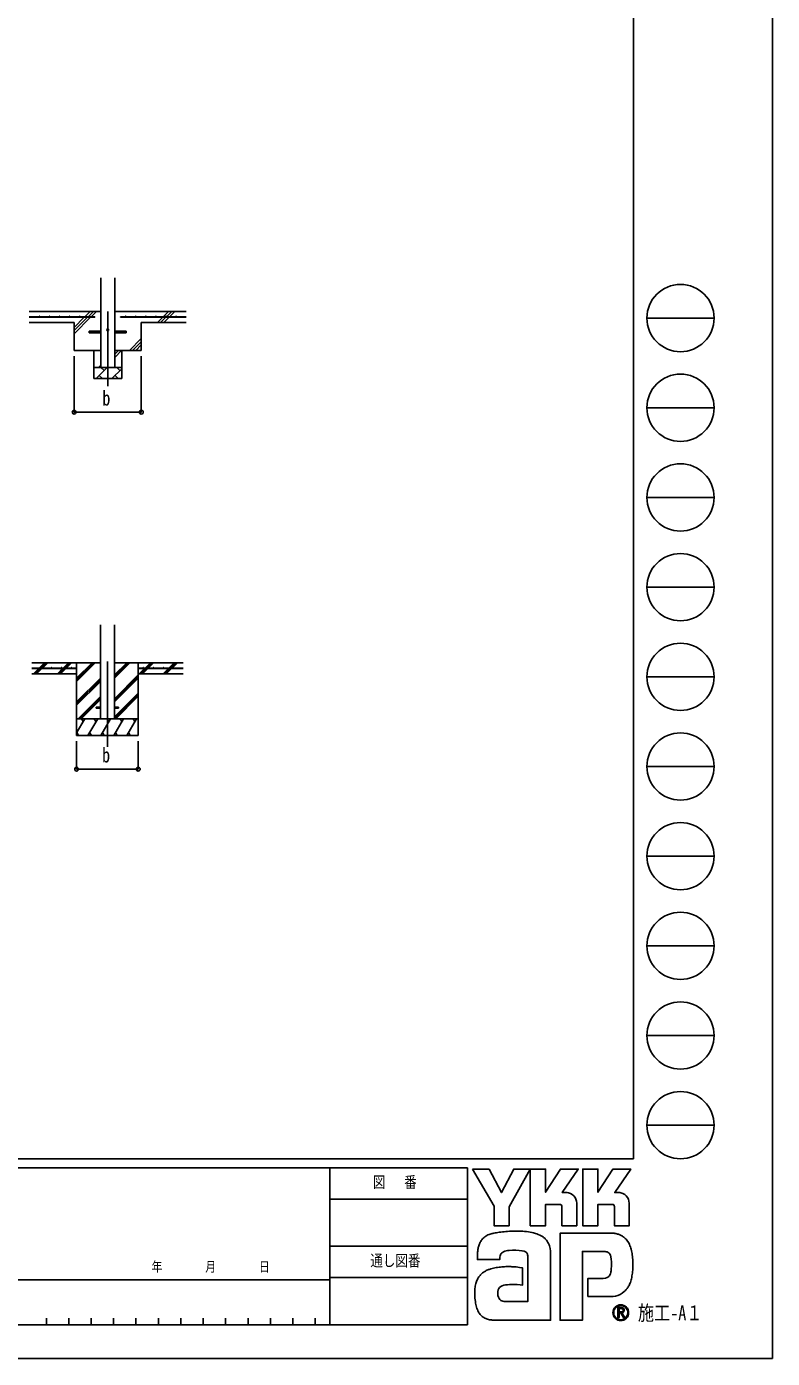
# Model space of a CAD drawing. Units: millimetres, scale not verified. Extents: x -16820 to 16820, y -11880 to 11880.
# Drawn here: x 10164 to 16820, y -11880 to 0 of the extents above; entities that cross this region are included whole.
import ezdxf
from ezdxf.enums import TextEntityAlignment as Align

# ---------------------------------------------------------------- set-up
doc = ezdxf.new("R2010")
doc.units = ezdxf.units.MM
doc.header["$LTSCALE"] = 50
for name, color, linetype in [('0-3_YKK_12', 2, 'Continuous'), ('0-4_YKK_13', 4, 'Continuous'), ('0-5_YKK_A1', 4, 'Continuous'), ('0-6_YKK_D', 6, 'Continuous'), ('0-7_YKK_ZWAK', 7, 'Continuous')]:
    doc.layers.add(name, color=color, linetype=linetype)
doc.styles.add('ＭＳ ゴシック', font='')
doc.styles.get('ＭＳ ゴシック').set_extended_font_data('MS Gothic')

msp = doc.modelspace()

# ---------------------------------------------------------------- linework, layer by layer
at = {"layer": '0-3_YKK_12'}
for p, q in [((10887.69, -2539.85), (10887.69, -3205.8)), ((10885.19, -5664.79), (10885.19, -6423.99))]:
    msp.add_line(p, q, dxfattribs=at)
at = {"layer": '0-4_YKK_13'}
for p, q in [((10722.69, -2716.85), (10825.19, -2716.85)), ((10722.69, -2732.85), (10722.69, -2716.85)), ((10950.19, -2716.85), (11052.69, -2716.85)), ((11052.69, -2716.85), (11052.69, -2732.85)), ((10722.69, -2732.85), (10825.19, -2732.85)), ((10950.19, -2732.85), (11052.69, -2732.85)), ((10785.19, -6069.5), (10785.19, -6078.5)), ((10785.19, -6069.5), (10822.69, -6069.5)), ((10785.19, -6078.5), (10822.69, -6078.5)), ((10947.69, -6069.5), (10985.19, -6069.5)), ((10947.69, -6078.5), (10985.19, -6078.5)), ((10985.19, -6069.5), (10985.19, -6078.5))]:
    msp.add_line(p, q, dxfattribs=at)
msp.add_circle((10887.69, -2704.85), 8, dxfattribs=at)
at = {"layer": '0-5_YKK_A1'}
for p, q in [((10825.19, -3039.85), (10825.19, -2239.85)), ((10950.19, -2239.85), (10950.19, -3039.85)), ((10825.19, -2539.85), (10187.69, -2539.85)), ((10772.69, -2587.35), (10187.69, -2587.35)), ((10772.69, -2592.35), (10187.69, -2592.35)), ((10587.69, -2739.85), (10735.19, -2592.35)), ((10587.69, -2683.28), (10678.62, -2592.35)), ((10587.69, -2711.57), (10706.9, -2592.35)), ((10683.62, -2587.35), (10731.12, -2539.85)), ((10711.9, -2587.35), (10759.4, -2539.85)), ((10740.19, -2587.35), (10787.69, -2539.85)), ((10772.69, -2587.35), (10772.69, -2592.35)), ((11587.69, -2539.85), (10950.19, -2539.85)), ((11002.69, -2587.35), (11587.69, -2587.35)), ((11002.69, -2587.35), (11002.69, -2592.35)), ((11002.69, -2592.35), (11587.69, -2592.35)), ((11331.12, -2639.85), (11378.62, -2592.35)), ((11359.4, -2639.85), (11406.9, -2592.35)), ((11383.62, -2587.35), (11431.12, -2539.85)), ((11387.69, -2639.85), (11435.19, -2592.35)), ((11411.9, -2587.35), (11459.4, -2539.85)), ((11440.19, -2587.35), (11487.69, -2539.85)), ((10587.69, -2639.85), (10187.69, -2639.85)), ((10587.69, -2639.85), (10587.69, -2889.85)), ((11187.69, -2639.85), (11187.69, -2889.85)), ((11187.69, -2639.85), (11587.69, -2639.85)), ((11081.12, -2889.85), (11187.69, -2783.28)), ((11109.4, -2889.85), (11187.69, -2811.57)), ((11137.69, -2889.85), (11187.69, -2839.85)), ((10825.19, -2889.85), (10587.69, -2889.85)), ((10762.69, -2889.85), (10762.69, -3139.85)), ((10950.19, -2951.52), (11011.86, -2889.85)), ((10950.19, -2923.24), (10983.57, -2889.85)), ((11187.69, -2889.85), (10950.19, -2889.85)), ((11012.69, -2889.85), (11012.69, -3139.85)), ((11012.69, -3039.85), (10762.69, -3039.85)), ((10783.42, -3139.85), (10883.42, -3039.85)), ((10805.29, -3039.85), (10825.19, -3019.95)), ((10854.87, -3068.41), (10826.32, -3039.85)), ((10924.85, -3139.85), (11012.69, -3052.01)), ((10996.29, -3068.41), (10967.74, -3039.85)), ((11012.69, -3139.85), (10762.69, -3139.85)), ((10811.98, -3111.3), (10840.53, -3139.85)), ((10953.4, -3111.3), (10981.95, -3139.85)), ((10822.69, -5337.64), (10822.69, -6174)), ((10947.69, -5337.64), (10947.69, -6174)), ((10822.69, -5674), (10210.19, -5674)), ((10277.02, -5721.5), (10324.52, -5674)), ((10296.02, -5716.64), (10338.66, -5674)), ((10305.31, -5721.5), (10352.81, -5674)), ((10489.15, -5721.5), (10536.65, -5674)), ((10503.3, -5721.5), (10550.8, -5674)), ((10517.44, -5721.5), (10564.94, -5674)), ((10610.19, -5674), (10610.19, -6323.99)), ((10610.19, -5840.88), (10777.07, -5674)), ((10610.19, -5826.73), (10762.93, -5674)), ((10610.19, -5812.59), (10748.79, -5674)), ((10947.69, -5811.74), (11085.44, -5674)), ((10947.69, -5797.6), (11071.3, -5674)), ((10947.69, -5783.46), (11057.15, -5674)), ((10947.69, -5674), (11560.19, -5674)), ((11160.19, -5674), (11160.19, -6323.99)), ((11221.79, -5721.5), (11269.29, -5674)), ((11235.93, -5721.5), (11283.43, -5674)), ((11250.07, -5721.5), (11297.57, -5674)), ((11433.92, -5721.5), (11481.42, -5674)), ((11448.06, -5721.5), (11495.56, -5674)), ((11462.2, -5721.5), (11509.7, -5674)), ((10610.19, -5721.5), (10210.19, -5721.5)), ((10610.19, -5726.5), (10210.19, -5726.5)), ((10610.19, -5774), (10210.19, -5774)), ((10224.52, -5774), (10272.02, -5726.5)), ((10238.66, -5774), (10286.16, -5726.5)), ((10252.81, -5774), (10300.31, -5726.5)), ((10291.16, -5721.5), (10292.83, -5719.83)), ((10438.06, -5772.59), (10484.15, -5726.5)), ((10450.79, -5774), (10498.3, -5726.5)), ((10464.94, -5774), (10512.44, -5726.5)), ((10610.19, -5721.5), (10610.19, -5726.5)), ((10610.19, -6024.72), (10822.69, -5812.22)), ((10947.69, -5995.59), (11160.19, -5783.09)), ((10947.69, -6009.73), (11160.19, -5797.23)), ((10947.69, -6023.87), (11160.19, -5811.38)), ((11160.19, -5721.5), (11560.19, -5721.5)), ((11160.19, -5721.5), (11160.19, -5726.5)), ((11160.19, -5726.5), (11560.19, -5726.5)), ((11160.19, -5774), (11560.19, -5774)), ((11169.28, -5774), (11216.79, -5726.5)), ((11183.43, -5774), (11230.93, -5726.5)), ((11197.57, -5774), (11245.07, -5726.5)), ((11381.42, -5774), (11428.92, -5726.5)), ((11395.56, -5774), (11443.06, -5726.5)), ((11409.7, -5774), (11457.2, -5726.5)), ((10610.19, -6038.86), (10822.69, -5826.37)), ((10610.19, -6053.01), (10822.69, -5840.51)), ((10623.05, -6174), (10822.69, -5974.36)), ((10637.19, -6174), (10822.69, -5988.5)), ((10651.33, -6174), (10822.69, -6002.64)), ((10947.69, -6157.72), (11160.19, -5945.22)), ((10947.69, -6171.86), (11160.19, -5959.36)), ((10959.7, -6174), (11160.19, -5973.51)), ((10610.19, -6299.45), (10682.62, -6173.99)), ((11160.19, -6174), (10610.19, -6174)), ((10667.62, -6199.98), (10652.61, -6174)), ((10711.48, -6323.99), (10798.09, -6173.99)), ((10783.09, -6199.98), (10768.09, -6173.99)), ((10826.95, -6323.99), (10913.56, -6173.99)), ((10898.56, -6199.98), (10883.55, -6174)), ((10942.42, -6323.99), (11029.03, -6174)), ((11014.03, -6199.98), (10999.03, -6173.99)), ((11057.89, -6323.99), (11144.5, -6174)), ((11129.5, -6199.98), (11114.5, -6173.99)), ((10610.19, -6323.99), (11160.19, -6323.99)), ((10611.01, -6298.01), (10626.01, -6323.99)), ((10726.48, -6298.02), (10741.48, -6323.99)), ((10841.95, -6298.02), (10856.95, -6323.99)), ((10957.42, -6298.01), (10972.42, -6323.99)), ((11072.89, -6298.02), (11087.89, -6323.99))]:
    msp.add_line(p, q, dxfattribs=at)
for centre in [(10277.69, -2584.85), (10367.69, -2584.85), (10457.69, -2584.85), (10547.69, -2584.85), (10637.69, -2584.85), (10727.69, -2584.85), (11047.69, -2584.85), (11137.69, -2584.85), (11227.69, -2584.85), (11317.69, -2584.85), (11407.69, -2584.85), (11497.69, -2584.85), (10295.19, -5719), (10385.19, -5719), (10475.19, -5719), (10565.19, -5719), (11205.19, -5719), (11295.19, -5719), (11385.19, -5719), (11475.19, -5719)]:
    msp.add_circle(centre, 2.5, dxfattribs=at)
at = {"layer": '0-6_YKK_D'}
for p, q in [((10587.69, -2939.85), (10587.69, -3440.85)), ((11187.69, -2939.85), (11187.69, -3440.85)), ((10587.69, -3439.85), (11187.69, -3439.85)), ((10610.19, -6373.99), (10610.19, -6624.99)), ((11160.19, -6373.99), (11160.19, -6624.99)), ((10610.19, -6623.99), (11160.19, -6623.99))]:
    msp.add_line(p, q, dxfattribs=at)
for centre in [(10587.69, -3439.85), (11187.69, -3439.85), (10610.19, -6623.99), (11160.19, -6623.99)]:
    msp.add_circle(centre, 17, dxfattribs=at)
at = {"layer": '0-7_YKK_ZWAK'}
for p, q in [((15580.08, 11100), (15580.08, -10100)), ((15700.08, -2600), (16300.08, -2600)), ((15700.08, -3400), (16300.08, -3400)), ((15700.08, -4200), (16300.08, -4200)), ((15700.08, -5000), (16300.08, -5000)), ((15700.08, -5800), (16300.08, -5800)), ((15700.08, -6600), (16300.08, -6600)), ((15700.08, -7400), (16300.08, -7400)), ((15700.08, -8200), (16300.08, -8200)), ((15700.08, -9000), (16300.08, -9000)), ((15700.08, -9800), (16300.08, -9800)), ((15580.08, -10100), (-15619.92, -10100)), ((12870.08, -10180), (8740.08, -10180)), ((12870.08, -10180), (12870.08, -11580)), ((14100.08, -10180), (12870.08, -10180)), ((14100.08, -10180), (14100.08, -11580)), ((12870.08, -10460), (14100.08, -10460)), ((12870.08, -10880), (14100.08, -10880)), ((14100.08, -11160), (12870.08, -11160)), ((8740.08, -11180), (12870.08, -11180)), ((10340.08, -11520), (10340.08, -11580)), ((10540.08, -11520), (10540.08, -11580)), ((10740.08, -11520), (10740.08, -11580)), ((10940.08, -11520), (10940.08, -11580)), ((11140.08, -11520), (11140.08, -11580)), ((11340.08, -11520), (11340.08, -11580)), ((11540.08, -11520), (11540.08, -11580)), ((11740.08, -11520), (11740.08, -11580)), ((11940.08, -11520), (11940.08, -11580)), ((12140.08, -11520), (12140.08, -11580)), ((12340.08, -11520), (12340.08, -11580)), ((12540.08, -11520), (12540.08, -11580)), ((12740.08, -11520), (12740.08, -11580)), ((15516.66, -11422.88), (15516.66, -11422.88)), ((8740.08, -11580), (12870.08, -11580)), ((12870.08, -11580), (14100.08, -11580)), ((15466.69, -11535.92), (15466.69, -11535.92))]:
    msp.add_line(p, q, dxfattribs=at)
for points in [[(-16820, -11880), (16820, -11880), (16820, 11880), (-16820, 11880)], [(14144.08, -10192), (14291.32, -10192), (14401.89, -10400.4), (14512.16, -10192), (14659.51, -10192), (14470.69, -10527.96), (14470.69, -10696.54), (14336.39, -10696.54), (14336.39, -10523.43)]]:
    msp.add_lwpolyline(points, close=True, dxfattribs=at)
for points in [[(14922.19, -10506.44), (14795.08, -10506.44), (14795.08, -10696.39), (14659.66, -10696.39), (14659.66, -10192), (14795.08, -10192), (14795.08, -10398.34), (14928.28, -10192), (15087.35, -10192), (14944.64, -10400.85), (14949.7, -10400.85), (14955.28, -10400.85), (14961.01, -10400.85), (14966.53, -10400.85), (14971.46, -10400.85), (14975.44, -10400.85), (14978.1, -10400.85), (14979.07, -10400.85)], [(15390.05, -10506.44), (15263.08, -10506.44), (15263.08, -10696.54), (15127.58, -10696.54), (15127.58, -10192), (15263.08, -10192), (15263.08, -10398.34), (15396.13, -10192), (15555.21, -10192), (15412.49, -10400.85), (15417.6, -10400.85), (15423.21, -10400.85), (15428.95, -10400.85), (15434.45, -10400.85), (15439.37, -10400.85), (15443.32, -10400.85), (15445.97, -10400.85), (15446.93, -10400.85)], [(15018.02, -10408.85), (15034.2, -10418.09), (15047.89, -10430.13), (15058.9, -10444.47), (15067.02, -10460.6), (15072.04, -10477.99), (15073.77, -10496.14), (15073.77, -10696.87), (14941.64, -10696.87), (14941.64, -10525.64)], [(15485.93, -10408.85), (15502.15, -10418.09), (15515.9, -10430.13), (15526.96, -10444.47), (15535.13, -10460.6), (15540.19, -10477.99), (15541.92, -10496.14), (15541.92, -10696.54), (15409.5, -10696.54), (15409.5, -10525.64)], [(15315.48, -10926.03), (15124.78, -10926.03), (15124.78, -11540), (14924.92, -11540), (14924.92, -10763.17), (15389.41, -10763.17)], [(14419.18, -10929.25), (14409.89, -10934.48), (14402.64, -10940.87), (14397.15, -10948.33), (14393.17, -10956.78), (14390.42, -10966.12), (14388.64, -10976.28), (14387.56, -10987.16), (14386.92, -10998.67), (14186.98, -10999.16), (14187.56, -10971.81), (14188.67, -10941.09)], [(14830.83, -10876.66), (14836.51, -10899.61), (14839.72, -10924.17), (14840.74, -10950.34), (14840.74, -11540), (14358.21, -11540)], [(14495.79, -11062.11), (14533.63, -11064.61), (14563.38, -11067.94), (14582.84, -11071.07), (14589.82, -11072.93), (14589.82, -11225.89), (14567.69, -11223.56), (14543.42, -11222.24), (14518.59, -11221.73), (14494.75, -11221.81), (14473.47, -11222.25), (14456.33, -11222.84), (14444.9, -11223.35), (14440.74, -11223.57), (14423.45, -11226.73), (14408.54, -11231.68), (14396.01, -11238.45), (14385.87, -11247.08), (14378.11, -11257.59), (14372.73, -11270.02), (14369.74, -11284.4), (14369.14, -11300.76), (14371.05, -11318.75), (14374.87, -11333.63), (14380.37, -11345.67), (14387.31, -11355.16), (14395.44, -11362.38), (14404.54, -11367.62), (14414.35, -11371.16), (14424.64, -11373.29), (14637.05, -11373.29), (14637.05, -10980.3), (14637.11, -10972.5), (14636.7, -10964.89), (14635.71, -10957.55), (14634, -10950.58), (14631.45, -10944.1), (14627.94, -10938.19), (14623.35, -10932.95), (14617.55, -10928.5)], [(14617.55, -10928.5), (14605.09, -10923.61), (14585.18, -10919.46), (14559.76, -10916.41), (14530.83, -10914.78), (14500.33, -10914.91), (14470.25, -10917.14)], [(15514.85, -10818.05), (15527.89, -10834.5), (15537.65, -10850.44), (15544.46, -10864.86)], [(15383.31, -11043.99), (15383.06, -11018.53), (15381.84, -10995.59), (15378.97, -10975.45), (15373.75, -10958.37)], [(15498.25, -11283.89), (15479.8, -11298.23), (15460.58, -11309.5), (15440.73, -11317.92), (15420.4, -11323.68), (15399.74, -11326.98), (15378.88, -11328.04), (15173.44, -11328.04), (15173.44, -11166.65), (15289.29, -11166.65), (15310.65, -11166.35), (15329.43, -11164.54), (15345.54, -11159.81)], [(15498.42, -11450.39), (15498.33, -11448.04), (15498.03, -11445.79), (15497.55, -11443.62), (15496.87, -11441.55), (15496.01, -11439.59), (15494.96, -11437.75), (15493.73, -11436.03), (15492.32, -11434.45), (15490.47, -11432.81), (15488.41, -11431.38), (15486.16, -11430.17), (15483.73, -11429.17), (15481.11, -11428.39), (15478.33, -11427.83), (15475.4, -11427.49), (15472.31, -11427.37), (15441.99, -11427.37), (15441.99, -11516.56), (15451.16, -11516.56), (15451.16, -11436.47), (15472.31, -11436.47), (15474.49, -11436.54), (15476.55, -11436.75), (15478.47, -11437.11), (15480.25, -11437.6), (15481.89, -11438.22), (15483.37, -11438.98), (15484.7, -11439.87), (15485.86, -11440.89)], [(15489.44, -11450.39), (15488.88, -11454.67), (15487.35, -11458.05), (15485.05, -11460.63), (15482.18, -11462.5), (15478.97, -11463.78), (15475.62, -11464.56), (15472.33, -11464.96), (15469.31, -11465.06), (15461.38, -11465.06), (15465.38, -11471.88), (15491.57, -11516.86), (15502.06, -11516.86), (15476.8, -11473.56), (15479.17, -11473.09), (15481.42, -11472.5), (15483.56, -11471.78), (15485.58, -11470.93), (15487.47, -11469.96), (15489.23, -11468.86), (15490.85, -11467.64), (15492.32, -11466.3)]]:
    msp.add_lwpolyline(points, dxfattribs=at)
for centre in [(16000.08, -2600), (16000.08, -3400), (16000.08, -4200), (16000.08, -5000), (16000.08, -5800), (16000.08, -6600), (16000.08, -7400), (16000.08, -8200), (16000.08, -9000), (16000.08, -9800)]:
    msp.add_circle(centre, 300, dxfattribs=at)
for centre, radius, start, end in [((14979.26, -10500.76), 99.91, 78.26798, 90.11215), ((14980.7, -10493.48), 92.5, 66.19963, 78.22058), ((15447.12, -10500.93), 100.09, 78.27851, 90.10826), ((15448.5, -10493.92), 92.94, 66.2483, 78.23226), ((14922.9, -10525.17), 18.75, 358.57817, 92.1683), ((15390.84, -10525.08), 18.66, 358.29941, 92.43455), ((14339.73, -10912.03), 144.73, 122.60463, 137.83438), ((14358.86, -10942.98), 181.11, 108.37421, 122.42809), ((14389.17, -11050.77), 293, 100.93159, 107.35499), ((14488.21, -11531.27), 783.59, 97.86054, 101.37938), ((14534.71, -11854.32), 1109.97, 94.90201, 97.9576), ((14537.88, -11880.18), 1136.01, 91.6169, 94.94971), ((14533.48, -11696.24), 952.01, 87.51794, 91.66439), ((14545.84, -11431.1), 686.59, 81.92631, 87.59083), ((14582.35, -11180.92), 433.76, 73.67137, 82.05943), ((14636.5, -10999.67), 244.6, 60.60528, 73.9085), ((14658.67, -10955.46), 195.21, 52.17347, 59.90542), ((14678.5, -10929.79), 162.78, 43.55042, 52.14561), ((15381.82, -10976.85), 213.82, 78.73198, 87.96551), ((15388.09, -10944.79), 181.15, 69.03034, 78.69541), ((15393.93, -10929.2), 164.51, 59.39484, 68.9885), ((15396.64, -10924.46), 159.04, 50.3012, 59.3616), ((15395.65, -10925.57), 160.53, 42.05209, 50.28551), ((14551.22, -10961.83), 363.14, 171.55622, 176.72493), ((14428.16, -10943.47), 238.72, 163.48385, 171.57982), ((14366.42, -10925.15), 174.32, 152.2125, 163.4865), ((14339.75, -10911.36), 144.29, 138.03852, 152.12015), ((14471.96, -11054.52), 135.93, 102.4979, 112.84632), ((14498.26, -11167.97), 252.4, 96.37207, 102.75341), ((14689.43, -10919.23), 147.59, 34.48659, 43.50182), ((14689.5, -10919.01), 147.4, 25.58915, 34.43128), ((14676.39, -10925.15), 161.88, 17.43089, 25.54591), ((15316.57, -11024.04), 98.02, 77.94572, 90.63794), ((15325.08, -10984.07), 57.15, 60.20991, 77.92418), ((15316.37, -10971.25), 251.69, 14.76267, 25.00486), ((15162.01, -11013.32), 411.68, 7.9139, 14.95041), ((15330.61, -10973.68), 45.39, 39.8078, 59.75378), ((15322.85, -10979.62), 55.15, 22.65544, 39.38165), ((14928.81, -11046.31), 454.5, 355.2339, 0.29193), ((15007.83, -11035.74), 567.48, 2.54376, 8.01251), ((14919.45, -11040.38), 655.97, 357.76419, 2.60674), ((14339.71, -11250.68), 170.2, 142.04688, 153.80771), ((14333.9, -11246.51), 163.05, 130.60221, 141.94427), ((14343.5, -11258.05), 178.07, 120.60724, 130.53081), ((14362.46, -11290.29), 215.47, 112.58838, 120.58162), ((14387.97, -11351.6), 281.87, 106.61303, 112.59024), ((14428.1, -11486.45), 422.57, 99.87193, 106.59825), ((14450.58, -11613.09), 551.18, 94.78469, 99.91711), ((14461.52, -11739.08), 677.65, 90.80099, 94.81812), ((14463.18, -11832.9), 771.48, 87.57779, 90.82714), ((15326.88, -11117.71), 46.05, 293.91672, 314.09376), ((15320.6, -11112.17), 54.4, 314.78099, 333.92928), ((15280.2, -11092.55), 99.31, 334.00676, 347.34989), ((15169.99, -11067.03), 212.44, 347.14308, 355.40008), ((15076.6, -11059.17), 497.67, 347.15166, 352.97565), ((14944.68, -11042.01), 630.7, 352.8937, 357.82206), ((14552.53, -11293.95), 389.16, 174.55588, 182.47272), ((14435.93, -11282.78), 272.02, 164.97537, 174.56739), ((14369.83, -11265.16), 203.61, 153.89178, 164.94341), ((15364.91, -11133.55), 200.95, 311.57033, 318.66243), ((15341.65, -11113.15), 231.89, 318.67367, 325.29112), ((15401.44, -11157.7), 157.39, 326.23251, 339.61931), ((15253.62, -11100.47), 315.9, 339.22498, 347.31457), ((14769.99, -11290.53), 606.59, 181.90948, 187.89042), ((14514.77, -11326.42), 348.86, 187.80471, 196.36971), ((15466.81, -11472.76), 70.56, 90.09157, 179.92363), ((15466.8, -11472.62), 70.43, 44.93442, 90.08536), ((14380.02, -11366.23), 208.35, 196.3102, 208.20993), ((14321.34, -11397.46), 141.88, 208.29777, 223.35561), ((14308.1, -11409.1), 124.27, 223.64205, 239.63663), ((14319.09, -11389.12), 147.06, 239.8785, 253.65355), ((15466.38, -11472.84), 70.14, 179.86065, 225.14399), ((15466.36, -11472.53), 62.75, 134.8007, 180.12175), ((15466.11, -11472.93), 62.49, 179.75513, 225.29722), ((15466.71, -11472.84), 70.37, 224.94536, 269.98445), ((15466.55, -11472.18), 62.62, 89.86602, 135.149), ((15466.57, -11473.5), 62.42, 224.62822, 270.10973), ((15466.82, -11472.65), 63.1, 45.03108, 90.11509), ((15466.59, -11472.56), 63.35, 270.09072, 359.90926), ((15466.71, -11472.5), 70.72, 269.98802, 314.93777), ((15476.03, -11450.01), 13.41, 358.3894, 42.86139), ((15476.3, -11451.03), 22.14, 316.37674, 1.6565), ((15466.86, -11472.67), 63.09, 0.00643, 45.07115), ((15467.36, -11472.41), 69.88, 359.78949, 45.13288), ((15467.19, -11472.95), 70.06, 314.92572, 0.23508), ((14339.2, -11320.03), 219.02, 253.69102, 263.74909), ((14356.23, -11168.39), 371.62, 263.68487, 270.30455)]:
    msp.add_arc(centre, radius, start, end, dxfattribs=at)

# ---------------------------------------------------------------- texts
at = {"layer": '0-6_YKK_D', "style": 'ＭＳ ゴシック', "width": 0.8}
for p in [(10839.69, -3419.85), (10837.19, -6603.99)]:
    msp.add_text('b', height=132, dxfattribs=at).set_placement(p, align=Align.BOTTOM_LEFT)
at = {"layer": '0-7_YKK_ZWAK', "style": 'ＭＳ ゴシック', "width": 0.8}
for s, height, p in [('図\u3000 番', 102.6, (13253.61, -10390)), ('年        月        日', 87.98, (11279.63, -11132.86)), ('通し図番', 102.6, (13231.21, -11090)), ('施工-A１', 132, (15620.08, -11580))]:
    msp.add_text(s, height=height, dxfattribs=at).set_placement(p, align=Align.BOTTOM_LEFT)

doc.saveas('drawing.dxf')
